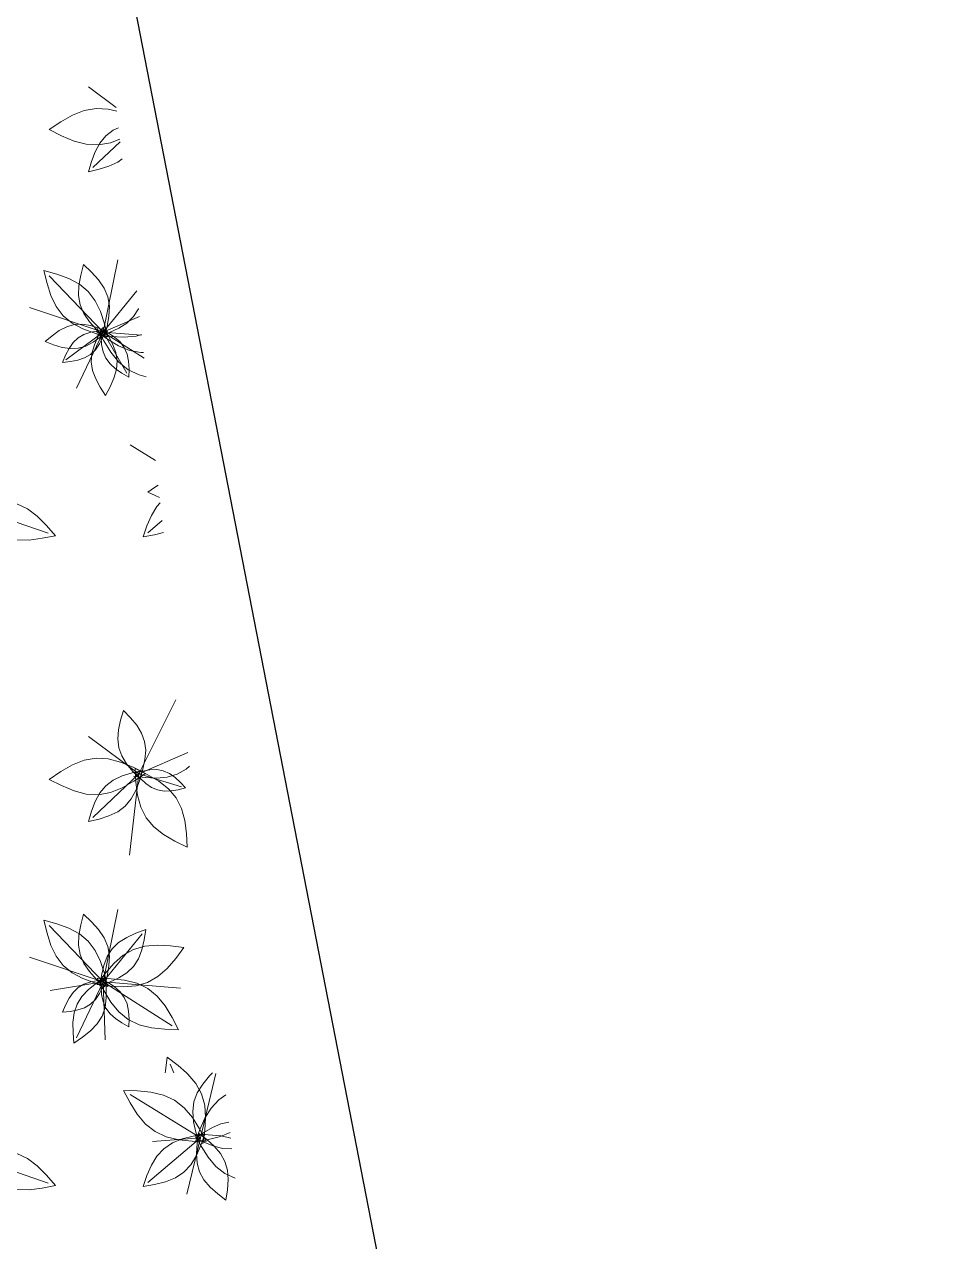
# Model space of a CAD drawing. Header units: metres. Extents: x 0 to 46.1, y -33.1 to 1.9.
# Drawn here: x 42.498 to 45.36, y -14.52 to -10.773 of the extents above; entities that cross this region are included whole.
import ezdxf

# ---------------------------------------------------------------- set-up
doc = ezdxf.new("R2010")
doc.units = ezdxf.units.M
doc.header["$LTSCALE"] = 0.02
doc.layers.add('AB_EXT_MASSIF', color=8, linetype='Continuous', lineweight=9)
doc.layers.add('SITE', color=7, linetype='Continuous', lineweight=25, true_color=0x000000)

msp = doc.modelspace()

# ---------------------------------------------------------------- linework, layer by layer
at = {"layer": 'AB_EXT_MASSIF', "lineweight": 9, "true_color": 0x606060, "transparency": 33554597}
for points in [[(42.781, -11.0288), (42.695, -10.9651)], [(42.7918, -11.1259), (42.7627, -11.1375), (42.7259, -11.144), (42.6886, -11.142), (42.6508, -11.132), (42.6126, -11.116), (42.5742, -11.0966), (42.61, -11.0728), (42.646, -11.0523), (42.6823, -11.0379), (42.7191, -11.0314), (42.7564, -11.0334), (42.7822, -11.0402)], [(42.7985, -11.1867), (42.7854, -11.1965), (42.7582, -11.2093), (42.7277, -11.2187), (42.6955, -11.2263), (42.7049, -11.1946), (42.7159, -11.1647), (42.7302, -11.1382), (42.7487, -11.1161), (42.7717, -11.0988), (42.7879, -11.0912)], [(42.7927, -11.1343), (42.7088, -11.2137)], [(42.74, -11.72), (42.7856, -11.4974)], [(42.7537, -11.7343), (42.7144, -11.723), (42.6774, -11.7096), (42.6446, -11.6922), (42.6172, -11.6695), (42.5957, -11.6412), (42.5797, -11.6077), (42.5678, -11.5702), (42.5582, -11.5305), (42.5974, -11.5417), (42.6344, -11.5551), (42.6673, -11.5726), (42.6946, -11.5952), (42.7161, -11.6235), (42.7322, -11.657), (42.7441, -11.6946), (42.7537, -11.7343)], [(42.7445, -11.7357), (42.7202, -11.7124), (42.6983, -11.6884), (42.681, -11.6631), (42.6697, -11.6361), (42.6649, -11.6072), (42.666, -11.5766), (42.6717, -11.5447), (42.6799, -11.512), (42.7042, -11.5353), (42.7261, -11.5592), (42.7434, -11.5845), (42.7547, -11.6116), (42.7595, -11.6404), (42.7584, -11.6711), (42.7527, -11.703), (42.7445, -11.7357)], [(42.74, -11.72), (42.5738, -11.5468)], [(42.74, -11.72), (42.8437, -11.5932)], [(42.74, -11.72), (42.5134, -11.6442)], [(42.8497, -11.6472), (42.8492, -11.6486), (42.8339, -11.6723), (42.8137, -11.692), (42.7888, -11.7078), (42.7604, -11.7208), (42.7301, -11.7321)], [(42.74, -11.72), (42.8525, -11.6722)], [(42.7534, -11.7178), (42.7317, -11.7357), (42.7096, -11.7514), (42.6869, -11.7632), (42.6634, -11.7698), (42.639, -11.7709), (42.6137, -11.7669), (42.5878, -11.759), (42.5616, -11.7489), (42.5833, -11.7311), (42.6054, -11.7154), (42.6281, -11.7036), (42.6516, -11.6969), (42.676, -11.6958), (42.7013, -11.6998), (42.7272, -11.7078), (42.7534, -11.7178)], [(42.7494, -11.713), (42.7399, -11.7353), (42.7294, -11.7561), (42.7168, -11.7742), (42.7015, -11.7888), (42.6832, -11.7994), (42.6623, -11.8065), (42.6394, -11.8108), (42.6153, -11.8136), (42.6247, -11.7913), (42.6353, -11.7704), (42.6479, -11.7523), (42.6632, -11.7378), (42.6814, -11.7272), (42.7023, -11.7201), (42.7253, -11.7158), (42.7494, -11.713)], [(42.74, -11.72), (42.626, -11.8056)], [(42.74, -11.72), (42.658, -11.8925)], [(42.7394, -11.7053), (42.7557, -11.7309), (42.7697, -11.7566), (42.7793, -11.7825), (42.7834, -11.8086), (42.7814, -11.8349), (42.7738, -11.8615), (42.762, -11.8882), (42.7478, -11.915), (42.7315, -11.8894), (42.7175, -11.8637), (42.7078, -11.8378), (42.7037, -11.8117), (42.7057, -11.7854), (42.7133, -11.7589), (42.7252, -11.7321), (42.7394, -11.7053)], [(42.8648, -11.7828), (42.8563, -11.7831), (42.8216, -11.7762), (42.7874, -11.7618), (42.7538, -11.7417), (42.7204, -11.7184)], [(42.8586, -11.7273), (42.8417, -11.7323), (42.8035, -11.7355), (42.763, -11.7332), (42.7212, -11.728)], [(42.8731, -11.8575), (42.8512, -11.852), (42.8176, -11.8358), (42.7885, -11.8123), (42.7638, -11.7822), (42.7422, -11.7469), (42.7225, -11.7089)], [(42.734, -11.7096), (42.7556, -11.722), (42.7755, -11.7353), (42.7924, -11.7504), (42.8053, -11.7678), (42.8139, -11.7877), (42.8186, -11.8099), (42.8201, -11.8339), (42.82, -11.8588), (42.7984, -11.8464), (42.7785, -11.833), (42.7616, -11.8179), (42.7486, -11.8005), (42.74, -11.7806), (42.7354, -11.7584), (42.7339, -11.7345), (42.734, -11.7096)], [(42.74, -11.72), (42.8131, -11.8468)], [(42.74, -11.72), (42.8667, -11.8002)], [(42.74, -11.72), (42.8589, -11.7297)], [(42.9016, -12.1148), (42.8234, -12.0666)], [(42.9143, -12.2287), (42.901, -12.2233), (42.8783, -12.2124), (42.8991, -12.1981), (42.9102, -12.1915)], [(42.3209, -12.2535), (42.3617, -12.2453), (42.4015, -12.2402), (42.4394, -12.2406), (42.4748, -12.2483), (42.5075, -12.2638), (42.5377, -12.2867), (42.566, -12.3151), (42.5933, -12.3466), (42.5525, -12.3547), (42.5127, -12.3599), (42.4748, -12.3595), (42.4394, -12.3518), (42.4067, -12.3362), (42.3765, -12.3133), (42.3482, -12.2849), (42.3209, -12.2535)], [(42.9263, -12.337), (42.8987, -12.3439), (42.8632, -12.3503), (42.8752, -12.3163), (42.889, -12.2844), (42.9061, -12.2563), (42.9162, -12.2456)], [(42.34, -12.26), (42.5715, -12.3391)], [(42.9222, -12.3001), (42.8784, -12.3374)], [(42.8535, -13.0947), (42.8319, -13.0721), (42.8127, -13.0489), (42.7977, -13.0247), (42.7884, -12.9991), (42.7852, -12.9721), (42.7875, -12.9437), (42.7942, -12.9143), (42.8032, -12.8844), (42.8248, -12.907), (42.844, -12.9302), (42.859, -12.9544), (42.8683, -12.98), (42.8716, -13.007), (42.8692, -13.0354), (42.8625, -13.0648), (42.8535, -13.0947)], [(42.85, -13.08), (42.964, -12.8519)], [(42.85, -13.08), (42.695, -12.9651)], [(42.8708, -13.0787), (42.835, -13.1025), (42.799, -13.1231), (42.7627, -13.1375), (42.7259, -13.144), (42.6886, -13.142), (42.6508, -13.132), (42.6126, -13.116), (42.5742, -13.0966), (42.61, -13.0728), (42.646, -13.0523), (42.6823, -13.0379), (42.7191, -13.0314), (42.7564, -13.0334), (42.7942, -13.0434), (42.8324, -13.0594), (42.8708, -13.0787)], [(42.85, -13.08), (43.0016, -13.0142)], [(42.8616, -13.069), (42.8523, -13.1007), (42.8412, -13.1306), (42.827, -13.1571), (42.8085, -13.1792), (42.7854, -13.1965), (42.7582, -13.2093), (42.7277, -13.2187), (42.6955, -13.2263), (42.7049, -13.1946), (42.7159, -13.1647), (42.7302, -13.1382), (42.7487, -13.1161), (42.7717, -13.0988), (42.799, -13.086), (42.8294, -13.0766), (42.8616, -13.069)], [(43.0062, -13.0557), (42.9958, -13.0649), (42.9684, -13.0808), (42.938, -13.09), (42.905, -13.093), (42.87, -13.0913), (42.8338, -13.087)], [(42.8388, -13.063), (42.8765, -13.0817), (42.9115, -13.1021), (42.9415, -13.1259), (42.965, -13.1539), (42.9816, -13.1865), (42.9916, -13.2235), (42.9967, -13.2637), (42.9991, -13.3057), (42.9614, -13.287), (42.9264, -13.2665), (42.8964, -13.2428), (42.8728, -13.2148), (42.8563, -13.1822), (42.8463, -13.1452), (42.8412, -13.105), (42.8388, -13.063)], [(42.8391, -13.0768), (42.8619, -13.0712), (42.8842, -13.0674), (42.9055, -13.0668), (42.9255, -13.0703), (42.9443, -13.0783), (42.9618, -13.0905), (42.9784, -13.1059), (42.9944, -13.1229), (42.9717, -13.1284), (42.9494, -13.1322), (42.9281, -13.1329), (42.908, -13.1293), (42.8893, -13.1213), (42.8718, -13.1092), (42.8552, -13.0938), (42.8391, -13.0768)], [(42.85, -13.08), (42.7088, -13.2137)], [(42.85, -13.08), (42.8214, -13.3295)], [(42.85, -13.08), (42.982, -13.1192)], [(42.7445, -13.7357), (42.7202, -13.7124), (42.6983, -13.6884), (42.681, -13.6631), (42.6697, -13.6361), (42.6649, -13.6072), (42.666, -13.5766), (42.6717, -13.5447), (42.6799, -13.512), (42.7042, -13.5353), (42.7261, -13.5592), (42.7434, -13.5845), (42.7547, -13.6116), (42.7595, -13.6404), (42.7584, -13.6711), (42.7527, -13.703), (42.7445, -13.7357)], [(42.74, -13.72), (42.7856, -13.4974)], [(42.7537, -13.7343), (42.7144, -13.723), (42.6774, -13.7096), (42.6446, -13.6922), (42.6172, -13.6695), (42.5957, -13.6412), (42.5797, -13.6077), (42.5678, -13.5702), (42.5582, -13.5305), (42.5974, -13.5417), (42.6344, -13.5551), (42.6673, -13.5726), (42.6946, -13.5952), (42.7161, -13.6235), (42.7322, -13.657), (42.7441, -13.6946), (42.7537, -13.7343)], [(42.74, -13.72), (42.5738, -13.5468)], [(42.7301, -13.7321), (42.7352, -13.7001), (42.7422, -13.6697), (42.7528, -13.6422), (42.768, -13.6185), (42.7882, -13.5988), (42.8131, -13.583), (42.8415, -13.57), (42.8719, -13.5587), (42.8668, -13.5907), (42.8597, -13.6211), (42.8492, -13.6486), (42.8339, -13.6723), (42.8137, -13.692), (42.7888, -13.7078), (42.7604, -13.7208), (42.7301, -13.7321)], [(42.74, -13.72), (42.8605, -13.5725)], [(42.7212, -13.728), (42.7464, -13.6943), (42.7729, -13.6635), (42.8017, -13.6382), (42.8335, -13.6201), (42.8687, -13.6097), (42.9069, -13.6065), (42.9474, -13.6088), (42.9891, -13.614), (42.9639, -13.6477), (42.9375, -13.6785), (42.9087, -13.7038), (42.8768, -13.7219), (42.8417, -13.7323), (42.8035, -13.7355), (42.763, -13.7332), (42.7212, -13.728)], [(42.74, -13.72), (42.5134, -13.6442)], [(42.7494, -13.713), (42.7399, -13.7353), (42.7294, -13.7561), (42.7168, -13.7742), (42.7015, -13.7888), (42.6832, -13.7994), (42.6623, -13.8065), (42.6394, -13.8108), (42.6153, -13.8136), (42.6247, -13.7913), (42.6353, -13.7704), (42.6479, -13.7523), (42.6632, -13.7378), (42.6814, -13.7272), (42.7023, -13.7201), (42.7253, -13.7158), (42.7494, -13.713)], [(42.7468, -13.7058), (42.7495, -13.7382), (42.7499, -13.7695), (42.7462, -13.7988), (42.7371, -13.8256), (42.7221, -13.8496), (42.7017, -13.871), (42.6771, -13.8904), (42.6503, -13.9088), (42.6476, -13.8764), (42.6472, -13.8451), (42.6508, -13.8157), (42.66, -13.7889), (42.675, -13.765), (42.6954, -13.7436), (42.7199, -13.7242), (42.7468, -13.7058)], [(42.7225, -13.7089), (42.7653, -13.7105), (42.8064, -13.7149), (42.8442, -13.7244), (42.8778, -13.7406), (42.9068, -13.764), (42.9316, -13.7942), (42.9531, -13.8294), (42.9729, -13.8675), (42.9301, -13.8658), (42.889, -13.8615), (42.8512, -13.852), (42.8176, -13.8358), (42.7885, -13.8123), (42.7638, -13.7822), (42.7422, -13.7469), (42.7225, -13.7089)], [(42.734, -13.7096), (42.7556, -13.722), (42.7755, -13.7353), (42.7924, -13.7504), (42.8053, -13.7678), (42.8139, -13.7877), (42.8186, -13.8099), (42.8201, -13.8339), (42.82, -13.8588), (42.7984, -13.8464), (42.7785, -13.833), (42.7616, -13.8179), (42.7486, -13.8005), (42.74, -13.7806), (42.7354, -13.7584), (42.7339, -13.7345), (42.734, -13.7096)], [(42.74, -13.72), (42.5769, -13.7464)], [(42.74, -13.72), (42.658, -13.8925)], [(42.74, -13.72), (42.7471, -13.8982)], [(42.74, -13.72), (42.9529, -13.8548)], [(42.74, -13.72), (42.9785, -13.7394)], [(42.9318, -14), (42.9322, -13.9933), (42.9379, -13.9519), (42.971, -13.9773), (42.9968, -14)], [(42.9577, -14), (42.9467, -13.9733)], [(42.9968, -14), (43.0012, -14.0039), (43.0259, -14.0327), (43.0435, -14.0644), (43.0533, -14.0994), (43.0561, -14.1372), (43.0534, -14.1773), (43.0477, -14.2187)], [(43.0361, -14.2163), (43.0262, -14.1831), (43.0189, -14.1506), (43.0164, -14.1192), (43.0201, -14.0893), (43.0305, -14.0611), (43.0471, -14.0344), (43.0685, -14.0088), (43.0769, -14)], [(43.04, -14.2), (43.0879, -14.0024)], [(43.0578, -14.211), (43.0146, -14.2099), (42.9731, -14.206), (42.9347, -14.1969), (42.9006, -14.1809), (42.871, -14.1576), (42.8457, -14.1275), (42.8235, -14.0922), (42.803, -14.0541), (42.8463, -14.0552), (42.8878, -14.0591), (42.9261, -14.0682), (42.9602, -14.0841), (42.9898, -14.1074), (43.0152, -14.1375), (43.0374, -14.1728), (43.0578, -14.211)], [(43.04, -14.2), (42.8234, -14.0666)], [(43.0252, -14.2125), (43.0386, -14.1748), (43.0539, -14.1394), (43.0728, -14.1083), (43.0966, -14.0829), (43.1187, -14.0681)], [(43.0248, -14.2012), (43.0507, -14.1833), (43.0769, -14.1678), (43.1033, -14.1568), (43.128, -14.152)], [(43.0533, -14.1887), (43.0413, -14.2227), (43.0275, -14.2546), (43.0104, -14.2827), (42.989, -14.3056), (42.9629, -14.3231), (42.9325, -14.3355), (42.8987, -14.3439), (42.8632, -14.3503), (42.8752, -14.3163), (42.889, -14.2844), (42.9061, -14.2563), (42.9275, -14.2334), (42.9536, -14.2159), (42.9841, -14.2036), (43.0178, -14.1951), (43.0533, -14.1887)], [(43.04, -14.2), (42.8784, -14.3374)], [(43.04, -14.2), (42.8922, -14.2113)], [(43.04, -14.2), (42.998, -14.3734)], [(43.0231, -14.1896), (43.0641, -14.1906), (43.1035, -14.1943), (43.1335, -14.2015)], [(43.1472, -14.3246), (43.1156, -14.3099), (43.0876, -14.2878), (43.0635, -14.2592), (43.0425, -14.2258), (43.0231, -14.1896)], [(43.1316, -14.184), (43.102, -14.1961), (43.0646, -14.2055), (43.0252, -14.2125)], [(43.0341, -14.1856), (43.0596, -14.2052), (43.0829, -14.2257), (43.102, -14.2479), (43.1156, -14.2724), (43.1232, -14.2994), (43.1253, -14.3286), (43.1232, -14.3596), (43.1188, -14.3915), (43.0932, -14.3719), (43.07, -14.3514), (43.0509, -14.3291), (43.0373, -14.3046), (43.0297, -14.2777), (43.0276, -14.2484), (43.0297, -14.2175), (43.0341, -14.1856)], [(43.1371, -14.234), (43.1366, -14.2341), (43.1092, -14.2331), (43.0813, -14.2262), (43.0532, -14.2149), (43.0248, -14.2012)], [(42.3209, -14.2535), (42.3617, -14.2453), (42.4015, -14.2402), (42.4394, -14.2406), (42.4748, -14.2483), (42.5075, -14.2638), (42.5377, -14.2867), (42.566, -14.3151), (42.5933, -14.3466), (42.5525, -14.3547), (42.5127, -14.3599), (42.4748, -14.3595), (42.4394, -14.3518), (42.4067, -14.3362), (42.3765, -14.3133), (42.3482, -14.2849), (42.3209, -14.2535)], [(42.34, -14.26), (42.5715, -14.3391)]]:
    msp.add_lwpolyline(points, dxfattribs=at)
at = {"layer": 'SITE'}
msp.add_lwpolyline([(0, 0), (6.0974, -31.3132), (45.3602, -23.6679), (40.7508, 0), (0, 0)], close=True, dxfattribs=at)

doc.saveas('drawing.dxf')
